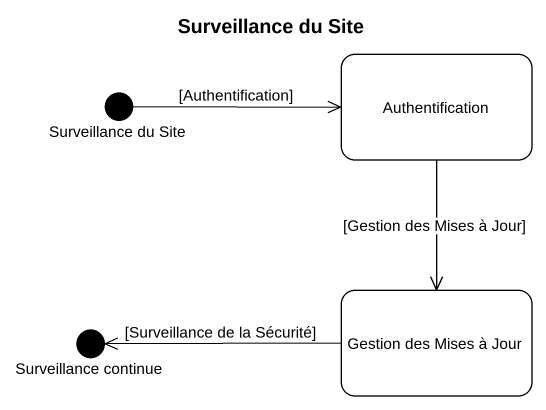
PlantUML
@startuml
title Surveillance du Site
hide empty description
state "Surveillance du Site" as Surveillance_du_Site <<start>>
state Authentification
state "Gestion des Mises à Jour" as Gestion_des_Mises_à_Jour
state "Surveillance continue" as Surveillance_continue <<start>>
Surveillance_du_Site -right-> Authentification : [Authentification]
Authentification --> Gestion_des_Mises_à_Jour : [Gestion des Mises à Jour]
Gestion_des_Mises_à_Jour -left-> Surveillance_continue : [Surveillance de la Sécurité]
@enduml
